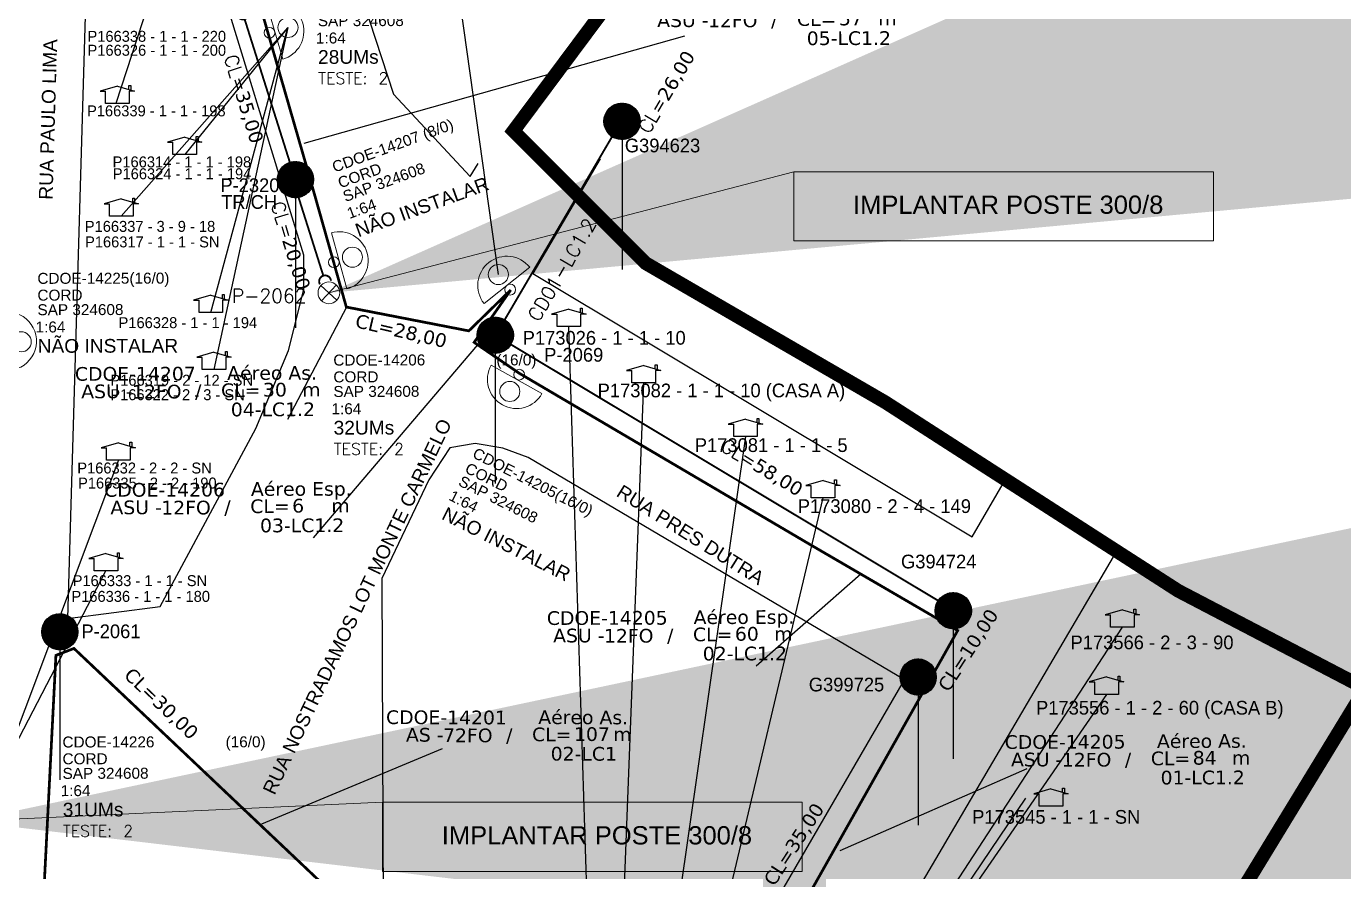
# Model space of a CAD drawing. Extents: x 4313 to 28038, y -9425 to 4777.
# Drawn here: x 12980 to 13942, y 3661 to 4278 of the extents above; entities that cross this region are included whole.
import ezdxf
from ezdxf.enums import TextEntityAlignment as Align

# ---------------------------------------------------------------- set-up
doc = ezdxf.new("R2010")
doc.units = ezdxf.units.DM
doc.header["$MEASUREMENT"] = 0
for name, color, linetype, lineweight in [('10.4-Postes', 1, 'Continuous', 0), ("20.0-LEGENDA DOS CDO'S", 1, 'Continuous', 0), ('20.2-CDO_POSTE', 1, 'Continuous', 5), ('20.6-CORDOALHA_SUPORTE', 7, 'Continuous', 25)]:
    doc.layers.add(name, color=color, linetype=linetype, lineweight=lineweight)
for name, color, linetype in [('CAP a instalar', 1, 'Continuous'), ('celulas gpon', 7, 'Continuous'), ('label_cabos', 7, 'Continuous'), ('locais', 7, 'Continuous'), ('locais legendas', 7, 'Continuous'), ('QUADRA', 7, 'Continuous'), ('Segmento de Logradouro Texto', 238, 'Continuous'), ('surveys', 7, 'Continuous'), ('surveys legendas', 7, 'Continuous')]:
    doc.layers.add(name, color=color, linetype=linetype)
doc.layers.add('DROP DE CLIENTE', color=140, linetype='Continuous', plot=False)
doc.styles.add('ARIAL', font='arial.ttf')
doc.styles.add('DIGICADE', font='arial.ttf')
doc.styles.add('ROMANS', font='romans.shx')
doc.styles.add('siredit', font='verdana.ttf')
doc.linetypes.add('FENCELINE1', pattern='A,0.25,-0.1,[133,ltypeshp.shx,S=0.1,R=0,X=-0.1,Y=0],-0.1,1', length=1.45)
doc.dimstyles.new('CC', dxfattribs={"dimtxt": 1, "dimasz": 2, "dimexe": 0.18, "dimexo": 0.0625, "dimgap": 0.09, "dimtad": 0, "dimdec": 0, "dimrnd": 1, "dimzin": 0, "dimdsep": 46, "dimtxsty": 'siredit', "dimblk": 'NONE', "dimcen": 0, "dimse1": 1, "dimse2": 1, "dimsd1": 1, "dimsd2": 1, "dimclrt": 7, "dimadec": 0, "dimazin": 0, "dimtfac": 1, "dimtdec": 0, "dimtofl": 0, "dimtmove": 0, "dimatfit": 3, "dimfxl": 0, "dimtolj": 1, "dimtzin": 0, "dimarcsym": 0})
doc.dimstyles.new('CL', dxfattribs={"dimtxt": 1, "dimasz": 2, "dimexe": 0.18, "dimexo": 0.0625, "dimgap": 0.09, "dimtad": 0, "dimdec": 0, "dimrnd": 1, "dimzin": 0, "dimdsep": 46, "dimtxsty": 'siredit', "dimblk": 'NONE', "dimcen": 0, "dimse1": 1, "dimse2": 1, "dimsd1": 1, "dimsd2": 1, "dimclrt": 7, "dimadec": 0, "dimazin": 0, "dimtfac": 1, "dimtdec": 0, "dimtofl": 0, "dimtmove": 0, "dimatfit": 3, "dimfxl": 0, "dimtolj": 1, "dimtzin": 0, "dimarcsym": 0})

# ---------------------------------------------------------------- blocks, each defined once
blk = doc.blocks.new('*X22')
at = {"color": 0}
for p, q in [((-0.679997, 0.416018), (-0.018018, 1.077997)), ((-0.679809, 0.433884), (-0.035884, 1.077809)), ((-0.679715, 0.398622), (-0.000622, 1.077715)), ((-0.67911, 0.452261), (-0.054261, 1.07711)), ((-0.678999, 0.381661), (0.016339, 1.076999)), ((-0.677877, 0.365105), (0.032895, 1.075877)), ((-0.677853, 0.471196), (-0.073196, 1.075853)), ((-0.676376, 0.348929), (0.049071, 1.074376)), ((-0.675978, 0.490748), (-0.092748, 1.073978)), ((-0.674518, 0.333109), (0.064891, 1.072518)), ((-0.673417, 0.510987), (-0.112987, 1.071417)), ((-0.672323, 0.317627), (0.080373, 1.070323)), ((-0.67008, 0.532002), (-0.134002, 1.06808)), ((-0.669809, 0.302463), (0.095537, 1.067809)), ((-0.666991, 0.287604), (0.110396, 1.064991)), ((-0.665856, 0.553903), (-0.155903, 1.063856)), ((-0.663883, 0.273034), (0.124966, 1.061883)), ((-0.660603, 0.576834), (-0.178834, 1.058603)), ((-0.660497, 0.258742), (0.139258, 1.058497)), ((-0.656846, 0.244715), (0.153285, 1.054846)), ((-0.654125, 0.600989), (-0.202989, 1.052125)), ((-0.652938, 0.230945), (0.167055, 1.050938)), ((-0.648783, 0.217422), (0.180578, 1.046783)), ((-0.646156, 0.626637), (-0.228637, 1.044156)), ((-0.64439, 0.204138), (0.193862, 1.04239)), ((-0.639766, 0.191085), (0.206915, 1.037766)), ((-0.636298, 0.654172), (-0.256172, 1.034298)), ((-0.634917, 0.178256), (0.219744, 1.032917)), ((-0.62985, 0.165645), (0.232355, 1.02785)), ((-0.624571, 0.153247), (0.244753, 1.022571)), ((-0.623925, 0.684222), (-0.286222, 1.021925)), ((-0.619084, 0.141056), (0.256944, 1.017084)), ((-0.613395, 0.129067), (0.268933, 1.011395)), ((-0.607932, 0.717893), (-0.319893, 1.005932)), ((-0.607508, 0.117277), (0.280723, 1.005508)), ((-0.601426, 0.10568), (0.29232, 0.999426)), ((-0.595154, 0.094275), (0.303725, 0.993154)), ((-0.588694, 0.083057), (0.314943, 0.986694)), ((-0.58596, 0.757543), (-0.359543, 0.98396)), ((-0.58205, 0.072024), (0.325976, 0.98005)), ((-0.575224, 0.061172), (0.336828, 0.973224)), ((-0.568219, 0.0505), (0.3475, 0.966219)), ((-0.561036, 0.040005), (0.357995, 0.959036)), ((-0.553678, 0.029685), (0.368315, 0.951678)), ((-0.550397, 0.810783), (-0.412783, 0.948397)), ((-0.546146, 0.01954), (0.37846, 0.944146)), ((-0.538442, 0.009566), (0.388434, 0.936442)), ((-0.530567, -0.000236), (0.398236, 0.928567)), ((-0.522522, -0.009869), (0.407869, 0.920522)), ((-0.514308, -0.019333), (0.417333, 0.912308)), ((-0.505925, -0.028628), (0.426628, 0.903925)), ((-0.497375, -0.037756), (0.435756, 0.895375)), ((-0.488657, -0.046715), (0.444715, 0.886657)), ((-0.479772, -0.055508), (0.453508, 0.877772)), ((-0.470719, -0.064133), (0.462133, 0.868719)), ((-0.461499, -0.07259), (0.47059, 0.859499)), ((-0.45211, -0.080879), (0.478879, 0.85011)), ((-0.442553, -0.089), (0.487, 0.840553)), ((-0.432826, -0.096951), (0.494951, 0.830826)), ((-0.422929, -0.104731), (0.502731, 0.820929)), ((-0.41286, -0.11234), (0.51034, 0.81086)), ((-0.402619, -0.119776), (0.517776, 0.800619)), ((-0.392202, -0.127037), (0.525037, 0.790202)), ((-0.381609, -0.134122), (0.532122, 0.779609)), ((-0.370838, -0.141028), (0.539028, 0.768838)), ((-0.359886, -0.147754), (0.545754, 0.757886)), ((-0.348751, -0.154296), (0.552296, 0.746751)), ((-0.337429, -0.160652), (0.558652, 0.735429)), ((-0.325919, -0.16682), (0.56482, 0.723919)), ((-0.314215, -0.172794), (0.570794, 0.712215)), ((-0.302316, -0.178572), (0.576572, 0.700316)), ((-0.290215, -0.184149), (0.582149, 0.688215)), ((-0.27791, -0.189522), (0.587522, 0.67591)), ((-0.265395, -0.194684), (0.592684, 0.663395)), ((-0.252664, -0.199631), (0.597631, 0.650664)), ((-0.239711, -0.204356), (0.602356, 0.637711)), ((-0.226531, -0.208853), (0.606853, 0.624531)), ((-0.213115, -0.213115), (0.611115, 0.611115)), ((-0.199456, -0.217134), (0.615134, 0.597456)), ((-0.185546, -0.220901), (0.618901, 0.583546)), ((-0.171373, -0.224406), (0.622406, 0.569373)), ((-0.156929, -0.22764), (0.62564, 0.554929)), ((-0.1422, -0.230589), (0.628589, 0.5402)), ((-0.127174, -0.23324), (0.63124, 0.525174)), ((-0.111836, -0.23558), (0.63358, 0.509836)), ((-0.096169, -0.23759), (0.63559, 0.494169)), ((-0.080154, -0.239253), (0.637253, 0.478154)), ((-0.06377, -0.240547), (0.638547, 0.46177)), ((-0.046993, -0.241448), (0.639448, 0.444993)), ((-0.029795, -0.241927), (0.639927, 0.427795)), ((-0.012144, -0.241953), (0.639953, 0.410144)), ((0.006, -0.241488), (0.639488, 0.392)), ((0.024679, -0.240486), (0.638486, 0.373321)), ((0.043948, -0.238895), (0.636895, 0.354052)), ((0.063871, -0.236649), (0.634649, 0.334129)), ((0.084528, -0.23367), (0.63167, 0.313472)), ((0.106018, -0.229858), (0.627858, 0.291982)), ((0.12847, -0.225084), (0.623084, 0.26953)), ((0.152051, -0.21918), (0.61718, 0.245949)), ((0.176993, -0.211916), (0.609916, 0.221007)), ((0.203627, -0.20296), (0.60096, 0.194373)), ((0.232456, -0.191808), (0.589808, 0.165544)), ((0.264325, -0.177617), (0.575617, 0.133675)), ((0.300865, -0.158754), (0.556754, 0.097135)), ((0.346227, -0.13107), (0.52907, 0.051773)), ((0.43272, -0.062254), (0.460254, -0.03472))]:
    blk.add_line(p, q, dxfattribs=at)
blk = doc.blocks.new('POLE_POLE')
at = {"color": 0}
blk.add_line((-0.0000002, -0.00000239), (-0.0000002, -0.00004983), dxfattribs=at)
blk.add_circle((-0.0000002, 0.00000418), 0.0000066, dxfattribs=at)
at = {"color": 0, "xscale": 1e-05, "yscale": 1e-05, "zscale": 1e-05}
blk.add_blockref('*X22', (0, 0), dxfattribs=at)
blk = doc.blocks.new('SURVEY_SURVEY')
for p, q in [((0, 0.00001268), (-0.00001257, 0.000009)), ((0, 0.00001268), (0.00001257, 0.000009)), ((0.00000843, 0.00001322), (0.00000976, 0.00001322)), ((0.00000843, 0.00001027), (0.00000843, 0.00001322)), ((0.00000976, 0.00001322), (0.00000975, 0.00000989)), ((-0.00001257, 0.000009), (-0.00000863, 0.000009)), ((-0.00000862, 0), (-0.00000862, 0.00000897)), ((0.00000862, 0), (-0.00000862, 0)), ((0.00000862, 0.00000901), (0.00000862, 0)), ((0.00001257, 0.000009), (0.00000862, 0.000009))]:
    blk.add_line(p, q)
blk = doc.blocks.new('CDOE_CT_POSTE')
at = {"layer": "20.0-LEGENDA DOS CDO'S", "color": 0, "style": 'ARIAL'}
for tag, p in [('CDO_N', (0.12, 5.248)), ('CORDOALHA', (0.122, 4.023)), ('SAP', (0.124, 2.961)), ('1:XX', (0.139, 1.231)), ('UMS', (0.141, 0.217))]:
    blk.add_attdef(tag, p, '', height=0.68, rotation=0.11799, dxfattribs=at)
blk.add_attdef('FIBRAS_UTILIZADAS', text='', height=0.68, rotation=0.11799, dxfattribs=at).set_placement((7.829, 5.263), align=Align.CENTER)
blk = doc.blocks.new('*U33')
at = {"color": 0}
blk.add_line((2.145, -0.582), (-2.104, -0.684), dxfattribs=at)
for centre, radius in [((-0.004, 0.376), 0.733), ((0.03, -1.026), 0.393)]:
    blk.add_circle(centre, radius, dxfattribs=at)
blk.add_arc((0.02, -0.633), 2.125, 1.37817, 181.37817, dxfattribs=at)
blk = doc.blocks.new('_None')
blk = doc.blocks.new('Teste  FTTH')
at = {"color": 0, "lineweight": 0, "style": 'ROMANS'}
for tag, p in [('TESTE', (-2.302, -0.29)), ('QTDE', (0.212, -0.29))]:
    blk.add_attdef(tag, p, '', height=0.48, dxfattribs=at)
for tag, p, flags in [('FID', (-2.227, -1.253), 1), ('FATOR', (-2.227, -2.028), 3), ('ID_ATIVIDADE', (-2.227, -2.716), 3)]:
    blk.add_attdef(tag, p, '', height=0.48, dxfattribs=dict(at, flags=flags))
blk = doc.blocks.new('*U89')
at = {"layer": '20.6-CORDOALHA_SUPORTE', "const_width": 0.139}
for points in [[(-20.841, -0.377, 1.175511), (-20.831, 0.471)], [(-4.247, 0.467, 1.231752), (-4.247, -0.379)]]:
    blk.add_lwpolyline(points, format="xyb", dxfattribs=at)
blk.add_lwpolyline([(-20.299, 0.041), (-4.768, 0.044)], dxfattribs=at)
at = {"color": 0, "lineweight": 0, "style": 'ROMANS'}
blk.add_attdef('FID', (-19.184, -2.215), '', height=1, dxfattribs=at)
blk.add_attdef('LANCE', text='', height=1, dxfattribs=at).set_placement((-0.538, -2.215), align=Align.RIGHT)
at = {"color": 0, "lineweight": 0, "style": 'ROMANS', "flags": 3}
for tag, p in [('FATOR', (-5.196, -4.442)), ('ID_ATIVIDADE', (-5.201, -6.669))]:
    blk.add_attdef(tag, p, '', height=1, dxfattribs=at)
at = {"layer": 'label_cabos', "color": 0, "style": 'siredit'}
blk.add_attdef('QTDE', (-0.538, -2.215), '', height=1, rotation=359.69001, dxfattribs=at)
blk = doc.blocks.new('*U101')
at = {"layer": '20.6-CORDOALHA_SUPORTE', "const_width": 0.139}
for points in [[(-20.841, -0.377, 1.175511), (-20.831, 0.471)], [(16.62, 0.465, 1.231752), (16.62, -0.381)]]:
    blk.add_lwpolyline(points, format="xyb", dxfattribs=at)
blk.add_lwpolyline([(-20.299, 0.041), (16.099, 0.042)], dxfattribs=at)
at = {"layer": '20.6-CORDOALHA_SUPORTE', "color": 0, "lineweight": 0, "style": 'ROMANS'}
blk.add_attdef('LANCE', text='', height=1, dxfattribs=at).set_placement((-0.538, -2.215), align=Align.RIGHT)
at = {"layer": '20.6-CORDOALHA_SUPORTE', "color": 0, "style": 'siredit'}
blk.add_attdef('QTDE', (-0.538, -2.215), '', height=1, rotation=359.69001, dxfattribs=at)
at = {"layer": '20.6-CORDOALHA_SUPORTE', "color": 0, "lineweight": 0, "style": 'ROMANS'}
for tag, p, flags in [('FATOR', (-5.196, -4.442), 3), ('ID_ATIVIDADE', (-5.201, -6.669), 3), ('FID', (-5.201, -8.896), 1)]:
    blk.add_attdef(tag, p, '', height=1, dxfattribs=dict(at, flags=flags))
blk = doc.blocks.new('*U103')
at = {"layer": '20.6-CORDOALHA_SUPORTE', "const_width": 0.139}
for points in [[(-20.841, -0.377, 1.175511), (-20.831, 0.471)], [(-8.758, 0.468, 1.231752), (-8.758, -0.378)]]:
    blk.add_lwpolyline(points, format="xyb", dxfattribs=at)
blk.add_lwpolyline([(-20.299, 0.041), (-9.279, 0.045)], dxfattribs=at)
at = {"layer": '20.6-CORDOALHA_SUPORTE', "color": 0, "lineweight": 0, "style": 'ROMANS'}
blk.add_attdef('LANCE', text='', height=1, dxfattribs=at).set_placement((-0.538, -2.215), align=Align.RIGHT)
at = {"layer": '20.6-CORDOALHA_SUPORTE', "color": 0, "style": 'siredit'}
blk.add_attdef('QTDE', (-0.538, -2.215), '', height=1, rotation=359.69001, dxfattribs=at)
at = {"layer": '20.6-CORDOALHA_SUPORTE', "color": 0, "lineweight": 0, "style": 'ROMANS'}
for tag, p, flags in [('FATOR', (-5.196, -4.442), 3), ('ID_ATIVIDADE', (-5.201, -6.669), 3), ('FID', (-5.201, -8.896), 1)]:
    blk.add_attdef(tag, p, '', height=1, dxfattribs=dict(at, flags=flags))
blk = doc.blocks.new('*U104')
at = {"layer": '20.6-CORDOALHA_SUPORTE', "const_width": 0.139}
for points in [[(-20.841, -0.377, 1.175511), (-20.831, 0.471)], [(-13.703, 0.468, 1.231752), (-13.703, -0.378)]]:
    blk.add_lwpolyline(points, format="xyb", dxfattribs=at)
blk.add_lwpolyline([(-20.299, 0.041), (-14.224, 0.045)], dxfattribs=at)
at = {"layer": '20.6-CORDOALHA_SUPORTE', "color": 0, "lineweight": 0, "style": 'ROMANS'}
blk.add_attdef('LANCE', text='', height=1, dxfattribs=at).set_placement((-0.538, -2.215), align=Align.RIGHT)
at = {"layer": '20.6-CORDOALHA_SUPORTE', "color": 0, "style": 'siredit'}
blk.add_attdef('QTDE', (-0.538, -2.215), '', height=1, rotation=359.69001, dxfattribs=at)
at = {"layer": '20.6-CORDOALHA_SUPORTE', "color": 0, "lineweight": 0, "style": 'ROMANS'}
for tag, p, flags in [('FATOR', (-5.196, -4.442), 3), ('ID_ATIVIDADE', (-5.201, -6.669), 3), ('FID', (-5.201, -8.896), 1)]:
    blk.add_attdef(tag, p, '', height=1, dxfattribs=dict(at, flags=flags))
blk = doc.blocks.new('Inst CB AS CFOA-SM-AS-80-TS-72')
at = {"layer": 'label_cabos', "color": 0, "style": 'siredit'}
for tag, flags, p in [('ID_ATIVIDADE', 3, (1.314, 2.672)), ('FATOR', 1, (11.56, 2.551))]:
    blk.add_attdef(tag, text='', height=1, rotation=359.69001, dxfattribs=dict(at, flags=flags)).set_placement(p, align=Align.MIDDLE_CENTER)
for tag, p in [('DESTINO_CABO', (3.131, 1.262)), ('TIPO_CABO', (13.108, 1.245)), ('TIPO_CABO', (1.762, -0.005)), ('CABO', (4.686, -0.052)), ('/', (7.714, -0.052)), ('LANCE', (10.809, 0.002)), ('UND', (15.964, 0.002)), ('FID', (13.148, -1.414))]:
    blk.add_attdef(tag, text='', height=1, rotation=359.69001, dxfattribs=at).set_placement(p, align=Align.MIDDLE_CENTER)
blk.add_attdef('QTDE', (12.429, -0.475), '', height=1, rotation=359.69001, dxfattribs=at)
blk = doc.blocks.new('Inst CB AS CFOA-SM-ASU-120-S-12')
at = {"layer": 'label_cabos', "color": 0, "style": 'siredit'}
for tag, flags, p in [('ID_ATIVIDADE', 3, (1.314, 2.672)), ('FATOR', 1, (11.56, 2.551))]:
    blk.add_attdef(tag, text='', height=1, rotation=359.69001, dxfattribs=dict(at, flags=flags)).set_placement(p, align=Align.MIDDLE_CENTER)
for tag, p in [('DESTINO_CABO', (3.131, 1.262)), ('TIPO_CABO', (13.108, 1.245)), ('TIPO_CABO', (1.262, -0.005)), ('CABO', (4.686, -0.052)), ('/', (7.714, -0.052)), ('LANCE', (10.809, 0.002)), ('UND', (15.964, 0.002)), ('FID', (13.148, -1.414))]:
    blk.add_attdef(tag, text='', height=1, rotation=359.69001, dxfattribs=at).set_placement(p, align=Align.MIDDLE_CENTER)
blk.add_attdef('QTDE', (12.429, -0.475), '', height=1, rotation=359.69001, dxfattribs=at)
blk = doc.blocks.new('Inst CB ESP CFOA-SM-ASU-120-S-12')
at = {"layer": 'label_cabos', "color": 0, "style": 'siredit'}
for tag, flags, p in [('ID_ATIVIDADE', 3, (1.314, 2.672)), ('FATOR', 1, (11.56, 2.551))]:
    blk.add_attdef(tag, text='', height=1, rotation=359.69001, dxfattribs=dict(at, flags=flags)).set_placement(p, align=Align.MIDDLE_CENTER)
for tag, p in [('DESTINO_CABO', (3.131, 1.262)), ('TIPO_CABO', (13.108, 1.245)), ('TIPO_CABO', (1.262, -0.005)), ('CABO', (4.686, -0.052)), ('/', (7.714, -0.052)), ('LANCE', (10.809, 0.002)), ('UND', (15.964, 0.002)), ('FID', (13.148, -1.414))]:
    blk.add_attdef(tag, text='', height=1, rotation=359.69001, dxfattribs=at).set_placement(p, align=Align.MIDDLE_CENTER)
blk.add_attdef('QTDE', (12.429, -0.475), '', height=1, rotation=359.69001, dxfattribs=at)
blk = doc.blocks.new('Inst CDOE-16 CAIXA DIST OPT CDOE 48F_16D C_SPL_2_1_8')
at = {"layer": "20.0-LEGENDA DOS CDO'S", "color": 0}
for tag, p, style, flags in [('ID_ATIVIDADE', (0.12, 6.472), 'ARIAL', 3), ('FATOR', (7.921, 6.472), 'ARIAL', 1), ('QTDE', (0.097, -1.17), 'DIGICADE', 3)]:
    blk.add_attdef(tag, p, '', height=0.8, rotation=0.11799, dxfattribs=dict(at, style=style, flags=flags))
at = {"layer": "20.0-LEGENDA DOS CDO'S", "color": 0, "style": 'ARIAL'}
for tag, p, height in [('FID', (0.12, 5.248), 0.8), ('CORDOALHA', (0.122, 4.023), 0.8), ('SAP', (0.124, 2.961), 0.8), ('1:XX', (-0.012, 1.7), 0.8), ('UMS', (0.141, 0.217), 1)]:
    blk.add_attdef(tag, p, '', height=height, rotation=0.11799, dxfattribs=at)
blk.add_attdef('FIBRAS_UTILIZADAS', text='', height=0.8, rotation=0.11799, dxfattribs=at).set_placement((13.479, 5.263), align=Align.CENTER)
blk = doc.blocks.new('*U84')
at = {"color": 1}
for p, q in [((-0.00000309, 0.00000689), (0.00000269, 0.00000147)), ((0.00000251, 0.00000707), (-0.00000291, 0.00000129))]:
    blk.add_line(p, q, dxfattribs=at)
at = {"color": 3}
blk.add_lwpolyline([(0.0001518, 0.00001112), (0.0003049, 0.00001112), (0.0003049, -0.00001409), (0.0001518, -0.00001409)], close=True, dxfattribs=at)
at = {"color": 1}
blk.add_circle((-0.0000002, 0.00000418), 0.00000396, dxfattribs=at)
at = {"color": 0, "insert": (0.00017341, 0.00000242), "char_height": 0.0000066585, "width": 0.0001153545, "attachment_point": 1, "style": 'ARIAL'}
blk.add_mtext('{\\C3;IMPLANTAR POSTE 300/8}', dxfattribs=at)
at = {"layer": '10.4-Postes', "lineweight": 0, "style": 'ROMANS'}
blk.add_attdef('FID', text='', height=0.000005, dxfattribs=at).set_placement((0.00000019, -0.00000608), align=Align.CENTER)
at = {"layer": '10.4-Postes', "lineweight": 0, "style": 'ROMANS', "flags": 3}
for tag, p in [('ID_ATIVIDADE', (-0.00000676, -0.00000863)), ('FATOR', (-0.00000189, -0.00001133)), ('QTDE', (-0.00000598, -0.00001404))]:
    blk.add_attdef(tag, p, '', height=0.00000209, dxfattribs=at)
at = {"color": 3}
blk.add_leader([(-0.0000002, 0.00000418), (0.0001518, 0.00001112)], dimstyle='CL', override={"dimgap": 0.09, "dimtad": 0}, dxfattribs=at)
blk = doc.blocks.new('*U85')
at = {"color": 1}
for p, q in [((-0.00000309, 0.00000689), (0.00000269, 0.00000147)), ((0.00000251, 0.00000707), (-0.00000291, 0.00000129))]:
    blk.add_line(p, q, dxfattribs=at)
at = {"color": 3}
blk.add_lwpolyline([(0.0001694, 0.00004833), (0.00032251, 0.00004833), (0.00032251, 0.00002312), (0.0001694, 0.00002312)], close=True, dxfattribs=at)
at = {"color": 1}
blk.add_circle((-0.0000002, 0.00000418), 0.00000396, dxfattribs=at)
at = {"color": 0, "insert": (0.00019101, 0.00003964), "char_height": 0.0000066585, "width": 0.0001153545, "attachment_point": 1, "style": 'ARIAL'}
blk.add_mtext('{\\C3;IMPLANTAR POSTE 300/8}', dxfattribs=at)
at = {"layer": '10.4-Postes', "lineweight": 0, "style": 'ROMANS'}
blk.add_attdef('FID', text='', height=0.000005, dxfattribs=at).set_placement((0.00000019, -0.00000608), align=Align.CENTER)
at = {"layer": '10.4-Postes', "lineweight": 0, "style": 'ROMANS', "flags": 3}
for tag, p in [('ID_ATIVIDADE', (-0.00000676, -0.00000863)), ('FATOR', (-0.00000189, -0.00001133)), ('QTDE', (-0.00000598, -0.00001404))]:
    blk.add_attdef(tag, p, '', height=0.00000209, dxfattribs=at)
at = {"color": 3}
blk.add_leader([(-0.0000002, 0.00000418), (0.0001694, 0.00004833)], dimstyle='CL', override={"dimgap": 0.09, "dimtad": 0}, dxfattribs=at)

msp = doc.modelspace()

# ---------------------------------------------------------------- linework, layer by layer
at = {"layer": 'CAP a instalar', "linetype": 'FENCELINE1', "ltscale": 5, "const_width": 2}
for points in [[(13333.89, 4085.4), (13303.29, 4055.54), (13213.93, 4072.93), (13186.45, 4170.1), (13147.83, 4303.78), (13103.25, 4431.48)], [(13418.01, 3270.08), (13400.24, 3301.41), (13400.24, 3301.41), (13404.77, 3399.46), (13494.6, 3543.54), (13659.97, 3837.01), (13550.63, 3900.69), (13339.8, 4024.81), (13307.18, 4047.15), (13333.89, 4085.4)], [(12491.21, 3598.73), (12491.21, 3598.73), (12491.21, 3598.73), (12987.01, 3524.01), (13002.04, 3818.89), (13015.2, 3823.94), (13215.16, 3634.64), (13286.8, 3498.54), (13413.28, 3273.34), (13415.05, 3263.78)]]:
    msp.add_lwpolyline(points, dxfattribs=at)
at = {"layer": 'celulas gpon', "color": 116, "linetype": 'Continuous', "lineweight": 200, "const_width": 10}
msp.add_lwpolyline([(14124.39, 3174.85), (13748.88, 3223.8), (13617.46, 3237.88), (13772.35, 3491.35), (13854.66, 3626.47), (13957.36, 3794.77), (13820.96, 3865.94), (13607.01, 4003.58), (13432.54, 4104.77), (13335.89, 4201.39), (13421.46, 4316.14), (13205.13, 4592.69), (12285.76, 4580.62), (12285.76, 4580.62)], dxfattribs=at)
at = {"layer": 'DROP DE CLIENTE'}
for points in [[(13116.59, 4438.31), (13045.64, 4221.39)], [(13324.83, 4096.64), (13290.49, 4342.22)], [(13049.73, 4139.1), (13171.35, 4276.83)], [(13171.35, 4276.83), (13095.99, 4184.1)], [(13115.07, 4068.94), (13171.35, 4276.83)], [(13171.35, 4276.83), (13117.34, 4027.27)], [(13401.86, 3259.01), (13376.25, 4058.79)], [(13401.86, 3259.01), (13430.93, 4017.6)], [(13505.16, 3978.51), (13401.86, 3259.01)], [(13047.62, 3961.19), (12962.09, 3733.51)], [(13401.86, 3259.01), (13561.73, 3933.68)], [(12962.09, 3733.51), (13038.51, 3880.46)], [(13401.86, 3259.01), (13780.16, 3839.46)], [(13768.57, 3790.47), (13401.86, 3259.01)], [(13401.86, 3259.01), (13709.78, 3714.8)]]:
    msp.add_lwpolyline(points, dxfattribs=at)
at = {"layer": 'QUADRA', "ltscale": 5e-05}
for points in [[(13149.75, 4585.19), (13148.01, 4588), (13155.1, 4526.13), (13199.92, 4376.33), (13248.29, 4228.27), (13304.38, 4168.07), (13310.04, 4177.73)], [(13077.99, 3854.43), (13147.99, 3984.23), (13171.71, 4041.15), (13182.8, 4085.67), (13182.99, 4110.65), (13088.48, 4418.22), (13067.5, 4437.32), (13038.47, 4441.78), (13027.66, 4434.72), (13010.41, 3845.76), (13077.99, 3854.43)], [(13399.03, 4181.01), (13350.01, 4097.51), (13670.64, 3905.26), (13694.91, 3947.04)], [(13239.89, 3875), (13240.7, 3634.03), (13375.19, 3377.65), (13621.06, 3800.95), (13346.66, 3963.14), (13328.21, 3969.98), (13308.04, 3973.48), (13289.51, 3970.27), (13274.19, 3946.93), (13239.89, 3875)], [(13775.85, 3894.97), (13421.29, 3291.67), (13478.67, 3172.23), (13597.85, 3123.19), (13758.05, 3114.86), (13816.23, 3215.02)]]:
    msp.add_lwpolyline(points, dxfattribs=at)

# ---------------------------------------------------------------- block references
at = {"layer": '10.4-Postes', "color": 0, "lineweight": 0}
ref = msp.add_blockref('*U85', (13201.62, 4074.94), dxfattribs=dict(at, xscale=1999999.99999932, yscale=1999999.99999932, zscale=1999999.99999932))
ref.add_attrib('FID', 'P-2062', dxfattribs={"lineweight": 0, "height": 10.008, "style": 'ROMANS'}).set_placement((13157.62, 4076.11), align=Align.CENTER)
ref = msp.add_blockref('*U84', (12936.76, 3689.47), dxfattribs=dict(at, xscale=1999999.99999932, yscale=1999999.99999932, zscale=1999999.99999932))
ref.add_attrib('FID', 'P-2313', dxfattribs={"lineweight": 0, "height": 10.008, "style": 'ROMANS'}).set_placement((12902.26, 3693.23), align=Align.CENTER)
at = {"layer": "20.0-LEGENDA DOS CDO'S", "lineweight": 0, "xscale": 10, "yscale": 10, "zscale": 10}
for p, values in [((13191.89, 4248.12), {'FID': 'CDOE-14208', 'CORDOALHA': 'CORD', 'SAP': 'SAP 324608', '1:XX': '1:64', 'UMS': '28UMs', 'FIBRAS_UTILIZADAS': '(16/0)'}), ((13203.24, 3977.74), {'FID': 'CDOE-14206', 'CORDOALHA': 'CORD', 'SAP': 'SAP 324608', '1:XX': '1:64', 'UMS': '32UMs', 'FIBRAS_UTILIZADAS': '(16/0)'}), ((13005.64, 3699.2), {'FID': 'CDOE-14226', 'CORDOALHA': 'CORD', 'SAP': 'SAP 324608', '1:XX': '1:64', 'UMS': '31UMs', 'FIBRAS_UTILIZADAS': '(16/0)'})]:
    msp.add_blockref('Inst CDOE-16 CAIXA DIST OPT CDOE 48F_16D C_SPL_2_1_8', p, dxfattribs=at).add_auto_attribs(values)
at = {"layer": "20.0-LEGENDA DOS CDO'S", "lineweight": 0, "xscale": 17.50499999999995, "yscale": 17.50499999999995, "zscale": 17.50499999999995, "rotation": 0.004078562105398152}
for p in [(13233.67, 4240.65), (13245.03, 3970.27), (13047.42, 3691.74)]:
    msp.add_blockref('Teste  FTTH', p, dxfattribs=at).add_auto_attribs({'TESTE': 'TESTE:', 'QTDE': '2'})
at = {"layer": "20.0-LEGENDA DOS CDO'S", "color": 8}
ref = msp.add_blockref('CDOE_CT_POSTE', (13222.14, 4121.17), dxfattribs=dict(at, xscale=10, yscale=10, zscale=10, rotation=19.92684868610794))
ref.add_attrib('CDO_N', 'CDOE-14207', (13205.38, 4170.91), dxfattribs={"color": 0, "height": 8, "rotation": 20.04484, "style": 'ARIAL'})
ref.add_attrib('CORDOALHA', 'CORD', (13209.57, 4159.41), dxfattribs={"color": 0, "height": 8, "rotation": 20.04484, "style": 'ARIAL'})
ref.add_attrib('SAP', 'SAP 324608', (13213.21, 4149.44), dxfattribs={"color": 0, "height": 8, "rotation": 20.04484, "style": 'ARIAL'})
ref.add_attrib('1:XX', '1:64', (13216.23, 4137.12), dxfattribs={"color": 0, "height": 8, "rotation": 20.04484, "style": 'ARIAL'})
ref.add_attrib('UMS', 'NÃO INSTALAR', (13222.72, 4123.7), dxfattribs={"color": 0, "height": 10, "rotation": 20.04484, "style": 'ARIAL'})
ref.add_attrib('FIBRAS_UTILIZADAS', '   (8/0)', dxfattribs={"color": 0, "height": 8, "rotation": 20.04484, "style": 'ARIAL'}).set_placement((13277.8, 4197.34), align=Align.CENTER)
ref = msp.add_blockref('CDOE_CT_POSTE', (12987.34, 4037.36), dxfattribs=dict(at, xscale=10, yscale=10, zscale=10))
ref.add_attrib('CDO_N', 'CDOE-14225', (12988.53, 4089.83), dxfattribs={"color": 0, "height": 8, "rotation": 0.11799, "style": 'ARIAL'})
ref.add_attrib('CORDOALHA', 'CORD', (12988.56, 4077.59), dxfattribs={"color": 0, "height": 8, "rotation": 0.11799, "style": 'ARIAL'})
ref.add_attrib('SAP', 'SAP 324608', (12988.58, 4066.97), dxfattribs={"color": 0, "height": 8, "rotation": 0.11799, "style": 'ARIAL'})
ref.add_attrib('1:XX', '1:64', (12987.22, 4054.36), dxfattribs={"color": 0, "height": 8, "rotation": 0.11799, "style": 'ARIAL'})
ref.add_attrib('UMS', 'NÃO INSTALAR', (12988.74, 4039.53), dxfattribs={"color": 0, "height": 10, "rotation": 0.11799, "style": 'ARIAL'})
ref.add_attrib('FIBRAS_UTILIZADAS', '   (16/0)', dxfattribs={"color": 0, "height": 8, "rotation": 0.11799, "style": 'ARIAL'}).set_placement((13065.62, 4089.99), align=Align.CENTER)
ref = msp.add_blockref('CDOE_CT_POSTE', (13280.47, 3917.33), dxfattribs=dict(at, xscale=10, yscale=10, zscale=10, rotation=333.1113397937912))
ref.add_attrib('CDO_N', 'CDOE-14205', (13305.27, 3963.59), dxfattribs={"color": 0, "height": 8, "rotation": 333.22933, "style": 'ARIAL'})
ref.add_attrib('CORDOALHA', 'CORD', (13299.75, 3952.66), dxfattribs={"color": 0, "height": 8, "rotation": 333.22933, "style": 'ARIAL'})
ref.add_attrib('SAP', 'SAP 324608', (13294.97, 3943.18), dxfattribs={"color": 0, "height": 8, "rotation": 333.22933, "style": 'ARIAL'})
ref.add_attrib('1:XX', '1:64', (13288.05, 3932.55), dxfattribs={"color": 0, "height": 8, "rotation": 333.22933, "style": 'ARIAL'})
ref.add_attrib('UMS', 'NÃO INSTALAR', (13282.7, 3918.64), dxfattribs={"color": 0, "height": 10, "rotation": 333.22933, "style": 'ARIAL'})
ref.add_attrib('FIBRAS_UTILIZADAS', '   (16/0)', dxfattribs={"color": 0, "height": 8, "rotation": 333.22933, "style": 'ARIAL'}).set_placement((13374.09, 3928.87), align=Align.CENTER)
at = {"layer": '20.2-CDO_POSTE', "color": 10, "xscale": 10, "yscale": 10, "zscale": 10}
for p, rotation in [((13167.72, 4275.85), 284.6388519079578), ((13327.12, 4093.66), 36.91924105638595)]:
    msp.add_blockref('*U33', p, dxfattribs=dict(at, rotation=rotation))
at = {"layer": '20.2-CDO_POSTE', "color": 8}
for p, xscale, yscale, zscale, rotation in [((13214.7, 4108.34), 9.999999999999998, 9.999999999999998, 9.999999999999998, 283.8748967468657), ((12972.93, 4047.8), 10, 10, 10, 266.0853318448115), ((13335.08, 4014.62), 10, 10, 10, 149.4967496855306)]:
    msp.add_blockref('*U33', p, dxfattribs=dict(at, xscale=xscale, yscale=yscale, zscale=zscale, rotation=rotation))
at = {"layer": '20.6-CORDOALHA_SUPORTE', "color": 0, "lineweight": 0}
ref = msp.add_blockref('*U103', (13200.52, 4088.83), dxfattribs=dict(at, xscale=10, yscale=10, zscale=10, rotation=287.5128913799745))
ref.add_attrib('QTDE', '35,00', (13132.72, 4228.85), dxfattribs={"color": 0, "height": 10, "rotation": 287.2029, "style": 'siredit'})
ref.add_attrib('LANCE', 'CL=', dxfattribs={"color": 0, "lineweight": 0, "height": 10, "rotation": 287.51289, "style": 'ROMANS'}).set_placement((13132.72, 4228.85), align=Align.RIGHT)
at = {"layer": '20.6-CORDOALHA_SUPORTE', "color": 0, "lineweight": 0, "xscale": 10, "yscale": 10, "zscale": 10, "rotation": 59.58211846057642}
msp.add_blockref('*U89', (13432.36, 4238.1), dxfattribs=at).add_auto_attribs({'FID': 'CD01-LC1.2', 'QTDE': '26,00', 'LANCE': 'CL='})
at = {"layer": '20.6-CORDOALHA_SUPORTE', "color": 0, "lineweight": 0}
ref = msp.add_blockref('*U104', (13239.51, 3960), dxfattribs=dict(at, xscale=10, yscale=10, zscale=10, rotation=287.5128913799745))
ref.add_attrib('QTDE', '20,00', (13166.9, 4121.82), dxfattribs={"color": 0, "height": 10, "rotation": 287.2029, "style": 'siredit'})
ref.add_attrib('LANCE', 'CL=', dxfattribs={"color": 0, "lineweight": 0, "height": 10, "rotation": 287.51289, "style": 'ROMANS'}).set_placement((13166.9, 4121.82), align=Align.RIGHT)
ref = msp.add_blockref('*U101', (13507.75, 3941), dxfattribs=dict(at, xscale=10, yscale=10, zscale=10, rotation=329.0600777553373))
ref.add_attrib('QTDE', '58,00', (13509.64, 3954.83), dxfattribs={"color": 0, "height": 10, "rotation": 328.75008, "style": 'siredit'})
ref.add_attrib('LANCE', 'CL=', dxfattribs={"color": 0, "lineweight": 0, "height": 10, "rotation": 329.06008, "style": 'ROMANS'}).set_placement((13509.64, 3954.83), align=Align.RIGHT)
at = {"layer": 'label_cabos'}
ref = msp.add_blockref('Inst CB ESP CFOA-SM-ASU-120-S-12', (13448.99, 4282.11), dxfattribs=dict(at, xscale=10, yscale=10, zscale=10, rotation=0.4634636605450989))
ref.add_attrib('DESTINO_CABO', 'CDOE-14208', dxfattribs={"color": 0, "height": 10, "rotation": 0.15347, "style": 'siredit'}).set_placement((13480.2, 4294.99), align=Align.MIDDLE_CENTER)
ref.add_attrib('TIPO_CABO', 'Aéreo Esp.', dxfattribs={"color": 0, "height": 10, "rotation": 0.15347, "style": 'siredit'}).set_placement((13579.97, 4295.62), align=Align.MIDDLE_CENTER)
ref.add_attrib('CABO', '12FO', dxfattribs={"color": 0, "height": 10, "rotation": 0.15347, "style": 'siredit'}).set_placement((13495.85, 4281.97), align=Align.MIDDLE_CENTER)
ref.add_attrib('/', '/', dxfattribs={"color": 0, "height": 10, "rotation": 0.15347, "style": 'siredit'}).set_placement((13526.13, 4282.21), align=Align.MIDDLE_CENTER)
ref.add_attrib('TIPO_CABO', 'ASU - ', dxfattribs={"color": 0, "height": 10, "rotation": 0.15347, "style": 'siredit'}).set_placement((13461.62, 4282.16), align=Align.MIDDLE_CENTER)
ref.add_attrib('FID', '05-LC1.2', dxfattribs={"color": 0, "height": 10, "rotation": 0.15347, "style": 'siredit'}).set_placement((13580.58, 4269.03), align=Align.MIDDLE_CENTER)
ref.add_attrib('LANCE', 'CL=', dxfattribs={"color": 0, "height": 10, "rotation": 0.15347, "style": 'siredit'}).set_placement((13557.08, 4283), align=Align.MIDDLE_CENTER)
ref.add_attrib('QTDE', '57', (13573.31, 4278.37), dxfattribs={"color": 0, "height": 10, "rotation": 0.15347, "style": 'siredit'})
ref.add_attrib('UND', 'm', dxfattribs={"color": 0, "height": 10, "rotation": 0.15347, "style": 'siredit'}).set_placement((13608.63, 4283.42), align=Align.MIDDLE_CENTER)
ref = msp.add_blockref('Inst CB AS CFOA-SM-ASU-120-S-12', (13028.77, 4011.38), dxfattribs=dict(at, xscale=10, yscale=10, zscale=10, rotation=0.4634636605450986))
ref.add_attrib('DESTINO_CABO', 'CDOE-14207', dxfattribs={"color": 0, "height": 10, "rotation": 0.15347, "style": 'siredit'}).set_placement((13059.98, 4024.26), align=Align.MIDDLE_CENTER)
ref.add_attrib('TIPO_CABO', 'Aéreo As.', dxfattribs={"color": 0, "height": 10, "rotation": 0.15347, "style": 'siredit'}).set_placement((13159.75, 4024.89), align=Align.MIDDLE_CENTER)
ref.add_attrib('CABO', '12FO', dxfattribs={"color": 0, "height": 10, "rotation": 0.15347, "style": 'siredit'}).set_placement((13075.63, 4011.24), align=Align.MIDDLE_CENTER)
ref.add_attrib('/', '/', dxfattribs={"color": 0, "height": 10, "rotation": 0.15347, "style": 'siredit'}).set_placement((13105.91, 4011.48), align=Align.MIDDLE_CENTER)
ref.add_attrib('TIPO_CABO', 'ASU - ', dxfattribs={"color": 0, "height": 10, "rotation": 0.15347, "style": 'siredit'}).set_placement((13041.4, 4011.44), align=Align.MIDDLE_CENTER)
ref.add_attrib('FID', '04-LC1.2', dxfattribs={"color": 0, "height": 10, "rotation": 0.15347, "style": 'siredit'}).set_placement((13160.36, 3998.3), align=Align.MIDDLE_CENTER)
ref.add_attrib('LANCE', 'CL=', dxfattribs={"color": 0, "height": 10, "rotation": 0.15347, "style": 'siredit'}).set_placement((13136.86, 4012.27), align=Align.MIDDLE_CENTER)
ref.add_attrib('QTDE', '30', (13153.09, 4007.64), dxfattribs={"color": 0, "height": 10, "rotation": 0.15347, "style": 'siredit'})
ref.add_attrib('UND', 'm', dxfattribs={"color": 0, "height": 10, "rotation": 0.15347, "style": 'siredit'}).set_placement((13188.41, 4012.69), align=Align.MIDDLE_CENTER)
ref = msp.add_blockref('Inst CB ESP CFOA-SM-ASU-120-S-12', (13050.09, 3926.79), dxfattribs=dict(at, xscale=10, yscale=10, zscale=10, rotation=0.4634636605450986))
ref.add_attrib('DESTINO_CABO', 'CDOE-14206', dxfattribs={"color": 0, "height": 10, "rotation": 0.15347, "style": 'siredit'}).set_placement((13081.3, 3939.67), align=Align.MIDDLE_CENTER)
ref.add_attrib('TIPO_CABO', 'Aéreo Esp.', dxfattribs={"color": 0, "height": 10, "rotation": 0.15347, "style": 'siredit'}).set_placement((13181.07, 3940.3), align=Align.MIDDLE_CENTER)
ref.add_attrib('CABO', '12FO', dxfattribs={"color": 0, "height": 10, "rotation": 0.15347, "style": 'siredit'}).set_placement((13096.95, 3926.65), align=Align.MIDDLE_CENTER)
ref.add_attrib('/', '/', dxfattribs={"color": 0, "height": 10, "rotation": 0.15347, "style": 'siredit'}).set_placement((13127.23, 3926.9), align=Align.MIDDLE_CENTER)
ref.add_attrib('TIPO_CABO', 'ASU - ', dxfattribs={"color": 0, "height": 10, "rotation": 0.15347, "style": 'siredit'}).set_placement((13062.72, 3926.85), align=Align.MIDDLE_CENTER)
ref.add_attrib('FID', '03-LC1.2', dxfattribs={"color": 0, "height": 10, "rotation": 0.15347, "style": 'siredit'}).set_placement((13181.68, 3913.71), align=Align.MIDDLE_CENTER)
ref.add_attrib('LANCE', 'CL=', dxfattribs={"color": 0, "height": 10, "rotation": 0.15347, "style": 'siredit'}).set_placement((13158.18, 3927.68), align=Align.MIDDLE_CENTER)
ref.add_attrib('QTDE', '6', (13174.41, 3923.05), dxfattribs={"color": 0, "height": 10, "rotation": 0.15347, "style": 'siredit'})
ref.add_attrib('UND', 'm', dxfattribs={"color": 0, "height": 10, "rotation": 0.15347, "style": 'siredit'}).set_placement((13209.73, 3928.1), align=Align.MIDDLE_CENTER)
ref = msp.add_blockref('Inst CB ESP CFOA-SM-ASU-120-S-12', (13373.09, 3833.32), dxfattribs=dict(at, xscale=10, yscale=10, zscale=10, rotation=0.4634636605450986))
ref.add_attrib('DESTINO_CABO', 'CDOE-14205', dxfattribs={"color": 0, "height": 10, "rotation": 0.15347, "style": 'siredit'}).set_placement((13404.3, 3846.19), align=Align.MIDDLE_CENTER)
ref.add_attrib('TIPO_CABO', 'Aéreo Esp.', dxfattribs={"color": 0, "height": 10, "rotation": 0.15347, "style": 'siredit'}).set_placement((13504.07, 3846.82), align=Align.MIDDLE_CENTER)
ref.add_attrib('CABO', '12FO', dxfattribs={"color": 0, "height": 10, "rotation": 0.15347, "style": 'siredit'}).set_placement((13419.95, 3833.18), align=Align.MIDDLE_CENTER)
ref.add_attrib('/', '/', dxfattribs={"color": 0, "height": 10, "rotation": 0.15347, "style": 'siredit'}).set_placement((13450.24, 3833.42), align=Align.MIDDLE_CENTER)
ref.add_attrib('TIPO_CABO', 'ASU - ', dxfattribs={"color": 0, "height": 10, "rotation": 0.15347, "style": 'siredit'}).set_placement((13385.72, 3833.37), align=Align.MIDDLE_CENTER)
ref.add_attrib('FID', '02-LC1.2', dxfattribs={"color": 0, "height": 10, "rotation": 0.15347, "style": 'siredit'}).set_placement((13504.68, 3820.24), align=Align.MIDDLE_CENTER)
ref.add_attrib('LANCE', 'CL=', dxfattribs={"color": 0, "height": 10, "rotation": 0.15347, "style": 'siredit'}).set_placement((13481.18, 3834.21), align=Align.MIDDLE_CENTER)
ref.add_attrib('QTDE', '60', (13497.42, 3829.58), dxfattribs={"color": 0, "height": 10, "rotation": 0.15347, "style": 'siredit'})
ref.add_attrib('UND', 'm', dxfattribs={"color": 0, "height": 10, "rotation": 0.15347, "style": 'siredit'}).set_placement((13532.73, 3834.62), align=Align.MIDDLE_CENTER)
ref = msp.add_blockref('Inst CB AS CFOA-SM-AS-80-TS-72', (13255.7, 3760.97), dxfattribs=dict(at, xscale=10, yscale=10, zscale=10, rotation=0.1315642785740558))
ref.add_attrib('DESTINO_CABO', 'CDOE-14201', dxfattribs={"color": 0, "height": 10, "rotation": 359.82157, "style": 'siredit'}).set_placement((13286.99, 3773.67), align=Align.MIDDLE_CENTER)
ref.add_attrib('TIPO_CABO', 'Aéreo As.', dxfattribs={"color": 0, "height": 10, "rotation": 359.82157, "style": 'siredit'}).set_placement((13386.75, 3773.72), align=Align.MIDDLE_CENTER)
ref.add_attrib('CABO', '72FO', dxfattribs={"color": 0, "height": 10, "rotation": 359.82157, "style": 'siredit'}).set_placement((13302.56, 3760.56), align=Align.MIDDLE_CENTER)
ref.add_attrib('/', '/', dxfattribs={"color": 0, "height": 10, "rotation": 359.82157, "style": 'siredit'}).set_placement((13332.84, 3760.63), align=Align.MIDDLE_CENTER)
ref.add_attrib('TIPO_CABO', 'AS - ', dxfattribs={"color": 0, "height": 10, "rotation": 359.82157, "style": 'siredit'}).set_placement((13273.32, 3760.96), align=Align.MIDDLE_CENTER)
ref.add_attrib('FID', '02-LC1', dxfattribs={"color": 0, "height": 10, "rotation": 359.82157, "style": 'siredit'}).set_placement((13387.21, 3747.13), align=Align.MIDDLE_CENTER)
ref.add_attrib('LANCE', 'CL=', dxfattribs={"color": 0, "height": 10, "rotation": 359.82157, "style": 'siredit'}).set_placement((13363.79, 3761.23), align=Align.MIDDLE_CENTER)
ref.add_attrib('QTDE', '107', (13380, 3756.51), dxfattribs={"color": 0, "height": 10, "rotation": 359.82157, "style": 'siredit'})
ref.add_attrib('UND', 'm', dxfattribs={"color": 0, "height": 10, "rotation": 359.82157, "style": 'siredit'}).set_placement((13415.34, 3761.35), align=Align.MIDDLE_CENTER)
ref = msp.add_blockref('Inst CB AS CFOA-SM-ASU-120-S-12', (13707.14, 3742.91), dxfattribs=dict(at, xscale=10, yscale=10, zscale=10, rotation=0.4634636605450986))
ref.add_attrib('DESTINO_CABO', 'CDOE-14205', dxfattribs={"color": 0, "height": 10, "rotation": 0.15347, "style": 'siredit'}).set_placement((13738.35, 3755.79), align=Align.MIDDLE_CENTER)
ref.add_attrib('TIPO_CABO', 'Aéreo As.', dxfattribs={"color": 0, "height": 10, "rotation": 0.15347, "style": 'siredit'}).set_placement((13838.11, 3756.42), align=Align.MIDDLE_CENTER)
ref.add_attrib('CABO', '12FO', dxfattribs={"color": 0, "height": 10, "rotation": 0.15347, "style": 'siredit'}).set_placement((13754, 3742.77), align=Align.MIDDLE_CENTER)
ref.add_attrib('/', '/', dxfattribs={"color": 0, "height": 10, "rotation": 0.15347, "style": 'siredit'}).set_placement((13784.28, 3743.01), align=Align.MIDDLE_CENTER)
ref.add_attrib('TIPO_CABO', 'ASU - ', dxfattribs={"color": 0, "height": 10, "rotation": 0.15347, "style": 'siredit'}).set_placement((13719.76, 3742.96), align=Align.MIDDLE_CENTER)
ref.add_attrib('FID', '01-LC1.2', dxfattribs={"color": 0, "height": 10, "rotation": 0.15347, "style": 'siredit'}).set_placement((13838.72, 3729.83), align=Align.MIDDLE_CENTER)
ref.add_attrib('LANCE', 'CL=', dxfattribs={"color": 0, "height": 10, "rotation": 0.15347, "style": 'siredit'}).set_placement((13815.22, 3743.8), align=Align.MIDDLE_CENTER)
ref.add_attrib('QTDE', '84', (13831.46, 3739.17), dxfattribs={"color": 0, "height": 10, "rotation": 0.15347, "style": 'siredit'})
ref.add_attrib('UND', 'm', dxfattribs={"color": 0, "height": 10, "rotation": 0.15347, "style": 'siredit'}).set_placement((13866.77, 3744.22), align=Align.MIDDLE_CENTER)
at = {"layer": 'locais', "color": 10, "xscale": 2000000, "yscale": 2000000, "zscale": 2000000}
for p in [(13415.48, 4200.01), (13177.16, 4157.48), (13323, 4043.99), (13657.18, 3843.1), (13005.27, 3827.74), (13631.55, 3794.72)]:
    msp.add_blockref('POLE_POLE', p, dxfattribs=at)
at = {"layer": 'surveys', "color": 151, "xscale": 1000000, "yscale": 1000000, "zscale": 1000000}
for p in [(13046.85, 4221.39), (13095.99, 4184.1), (13115.07, 4068.94), (13376.25, 4058.79), (13430.93, 4017.6), (13505.16, 3978.51), (13038.51, 3880.46), (13728.03, 3708.86)]:
    msp.add_blockref('SURVEY_SURVEY', p, dxfattribs=at)
at = {"layer": 'surveys', "color": 255, "xscale": 1000000, "yscale": 1000000, "zscale": 1000000}
for p in [(13049.73, 4139.1), (13117.34, 4027.27), (13047.62, 3961.19), (13561.73, 3933.68), (13780.16, 3839.46), (13768.57, 3790.47)]:
    msp.add_blockref('SURVEY_SURVEY', p, dxfattribs=at)

# ---------------------------------------------------------------- texts
at = {"layer": 'celulas gpon', "style": 'siredit'}
for s, rotation, p in [('CL=28,00', 346.96984, (13219.73, 4058.35)), ('CL=10,00', 57.06728, (13653.26, 3791.51)), ('CL=30,00', 316.35342, (13050.97, 3803.62)), ('CL=35,00', 57.06728, (13526.1, 3649.87))]:
    msp.add_text(s, height=10, rotation=rotation, dxfattribs=at).set_placement(p)
at = {"layer": 'locais legendas', "color": 10}
for s, p in [('G394623', (13417.12, 4185.74)), ('P-2320', (13122.01, 4156.78)), ('TR/CH', (13122.58, 4144.54)), ('P-2069', (13358.28, 4033.08)), ('G394724', (13618.6, 3882.32)), ('P-2061', (13020.64, 3831.43)), ('G399725', (13551.34, 3792.6))]:
    msp.add_text(s, height=10, dxfattribs=at).set_placement(p)
at = {"layer": 'Segmento de Logradouro Texto', "color": 7, "linetype": 'Continuous', "char_height": 10, "attachment_point": 1, "style": 'DIGICADE'}
for s, insert, width, rotation in [('\\fArial|b0|i0|c0|p34;\\W1.0000000000;\\T1.0000000000;\\o\\lRUA PAULO LIMA', (12989.56, 4151.33), 120.0477, 88.30195), ('\\fArial|b0|i0|c0|p34;\\W1.0000000000;\\T1.0000000000;\\o\\lRUA NOSTRADAMOS LOT MONTE CARMELO', (13152.52, 3720.72), 303.9427, 64.50795), ('\\fArial|b0|i0|c0|p34;\\W1.0000000000;\\T1.0000000000;\\o\\lRUA PRES DUTRA', (13415.48, 3943.95), 126.2415, 327.80499)]:
    msp.add_mtext(s, dxfattribs=dict(at, insert=insert, width=width, rotation=rotation))
at = {"layer": 'surveys legendas', "color": 0}
for s, height, p in [('P166338 - 1 - 1 - 220', 8, (13025.07, 4266.36)), ('P166326 - 1 - 1 - 200', 8, (13025.08, 4256.2)), ('P166339 - 1 - 1 - 198', 8, (13024.74, 4212)), ('P166314 - 1 - 1 - 198', 8, (13043.4, 4174.78)), ('P166324 - 1 - 1 - 194', 8, (13043.51, 4166.14)), ('P166337 - 3 - 9 - 18', 8, (13023.13, 4127.75)), ('P166317 - 1 - 1 - SN', 8, (13023.29, 4116.43)), ('P166328 - 1 - 1 - 194', 8, (13047.76, 4057.53)), ('P173026 - 1 - 1 - 10', 10, (13342.58, 4045.48)), ('P166319 - 2 - 12 - SN', 8, (13041.81, 4015.55)), ('P173082 - 1 - 1 - 10 (CASA A)', 10, (13397.27, 4007.09)), ('P166322 - 2 - 3 - SN', 8, (13041.73, 4005)), ('P173081 - 1 - 1 - 5', 10, (13468.16, 3967.21)), ('P166332 - 2 - 2 - SN', 8, (13017.63, 3951.53)), ('P166335 - 2 - 2 - 190', 8, (13018.19, 3940.55)), ('P173080 - 2 - 4 - 149', 10, (13543.29, 3922.72)), ('P166333 - 1 - 1 - SN', 8, (13014.26, 3869.38)), ('P166336 - 1 - 1 - 180', 8, (13013.34, 3857.91)), ('P173566 - 2 - 3 - 90', 10, (13742.3, 3823.34)), ('P173556 - 1 - 2 - 60 (CASA B)', 10, (13717.13, 3775.7)), ('P173545 - 1 - 1 - SN', 10, (13670.54, 3696.1))]:
    msp.add_text(s, height=height, dxfattribs=at).set_placement(p)

# ---------------------------------------------------------------- leaders
at = {"layer": 'label_cabos'}
for points in [[(13183.14, 4192.46), (13460.83, 4270.63)], [(13213.93, 4072.93), (13170.97, 3990.99)], [(13309.71, 4045.42), (13189.85, 3904.6)], [(13589.39, 3878.12), (13512.85, 3811.12)], [(13152.33, 3696.13), (13284.01, 3750.91)], [(13574.23, 3676.67), (13710.65, 3736.37)]]:
    msp.add_leader(points, dimstyle='CC', override={"dimgap": 0.09, "dimtad": 0}, dxfattribs=at)

doc.saveas('drawing.dxf')
